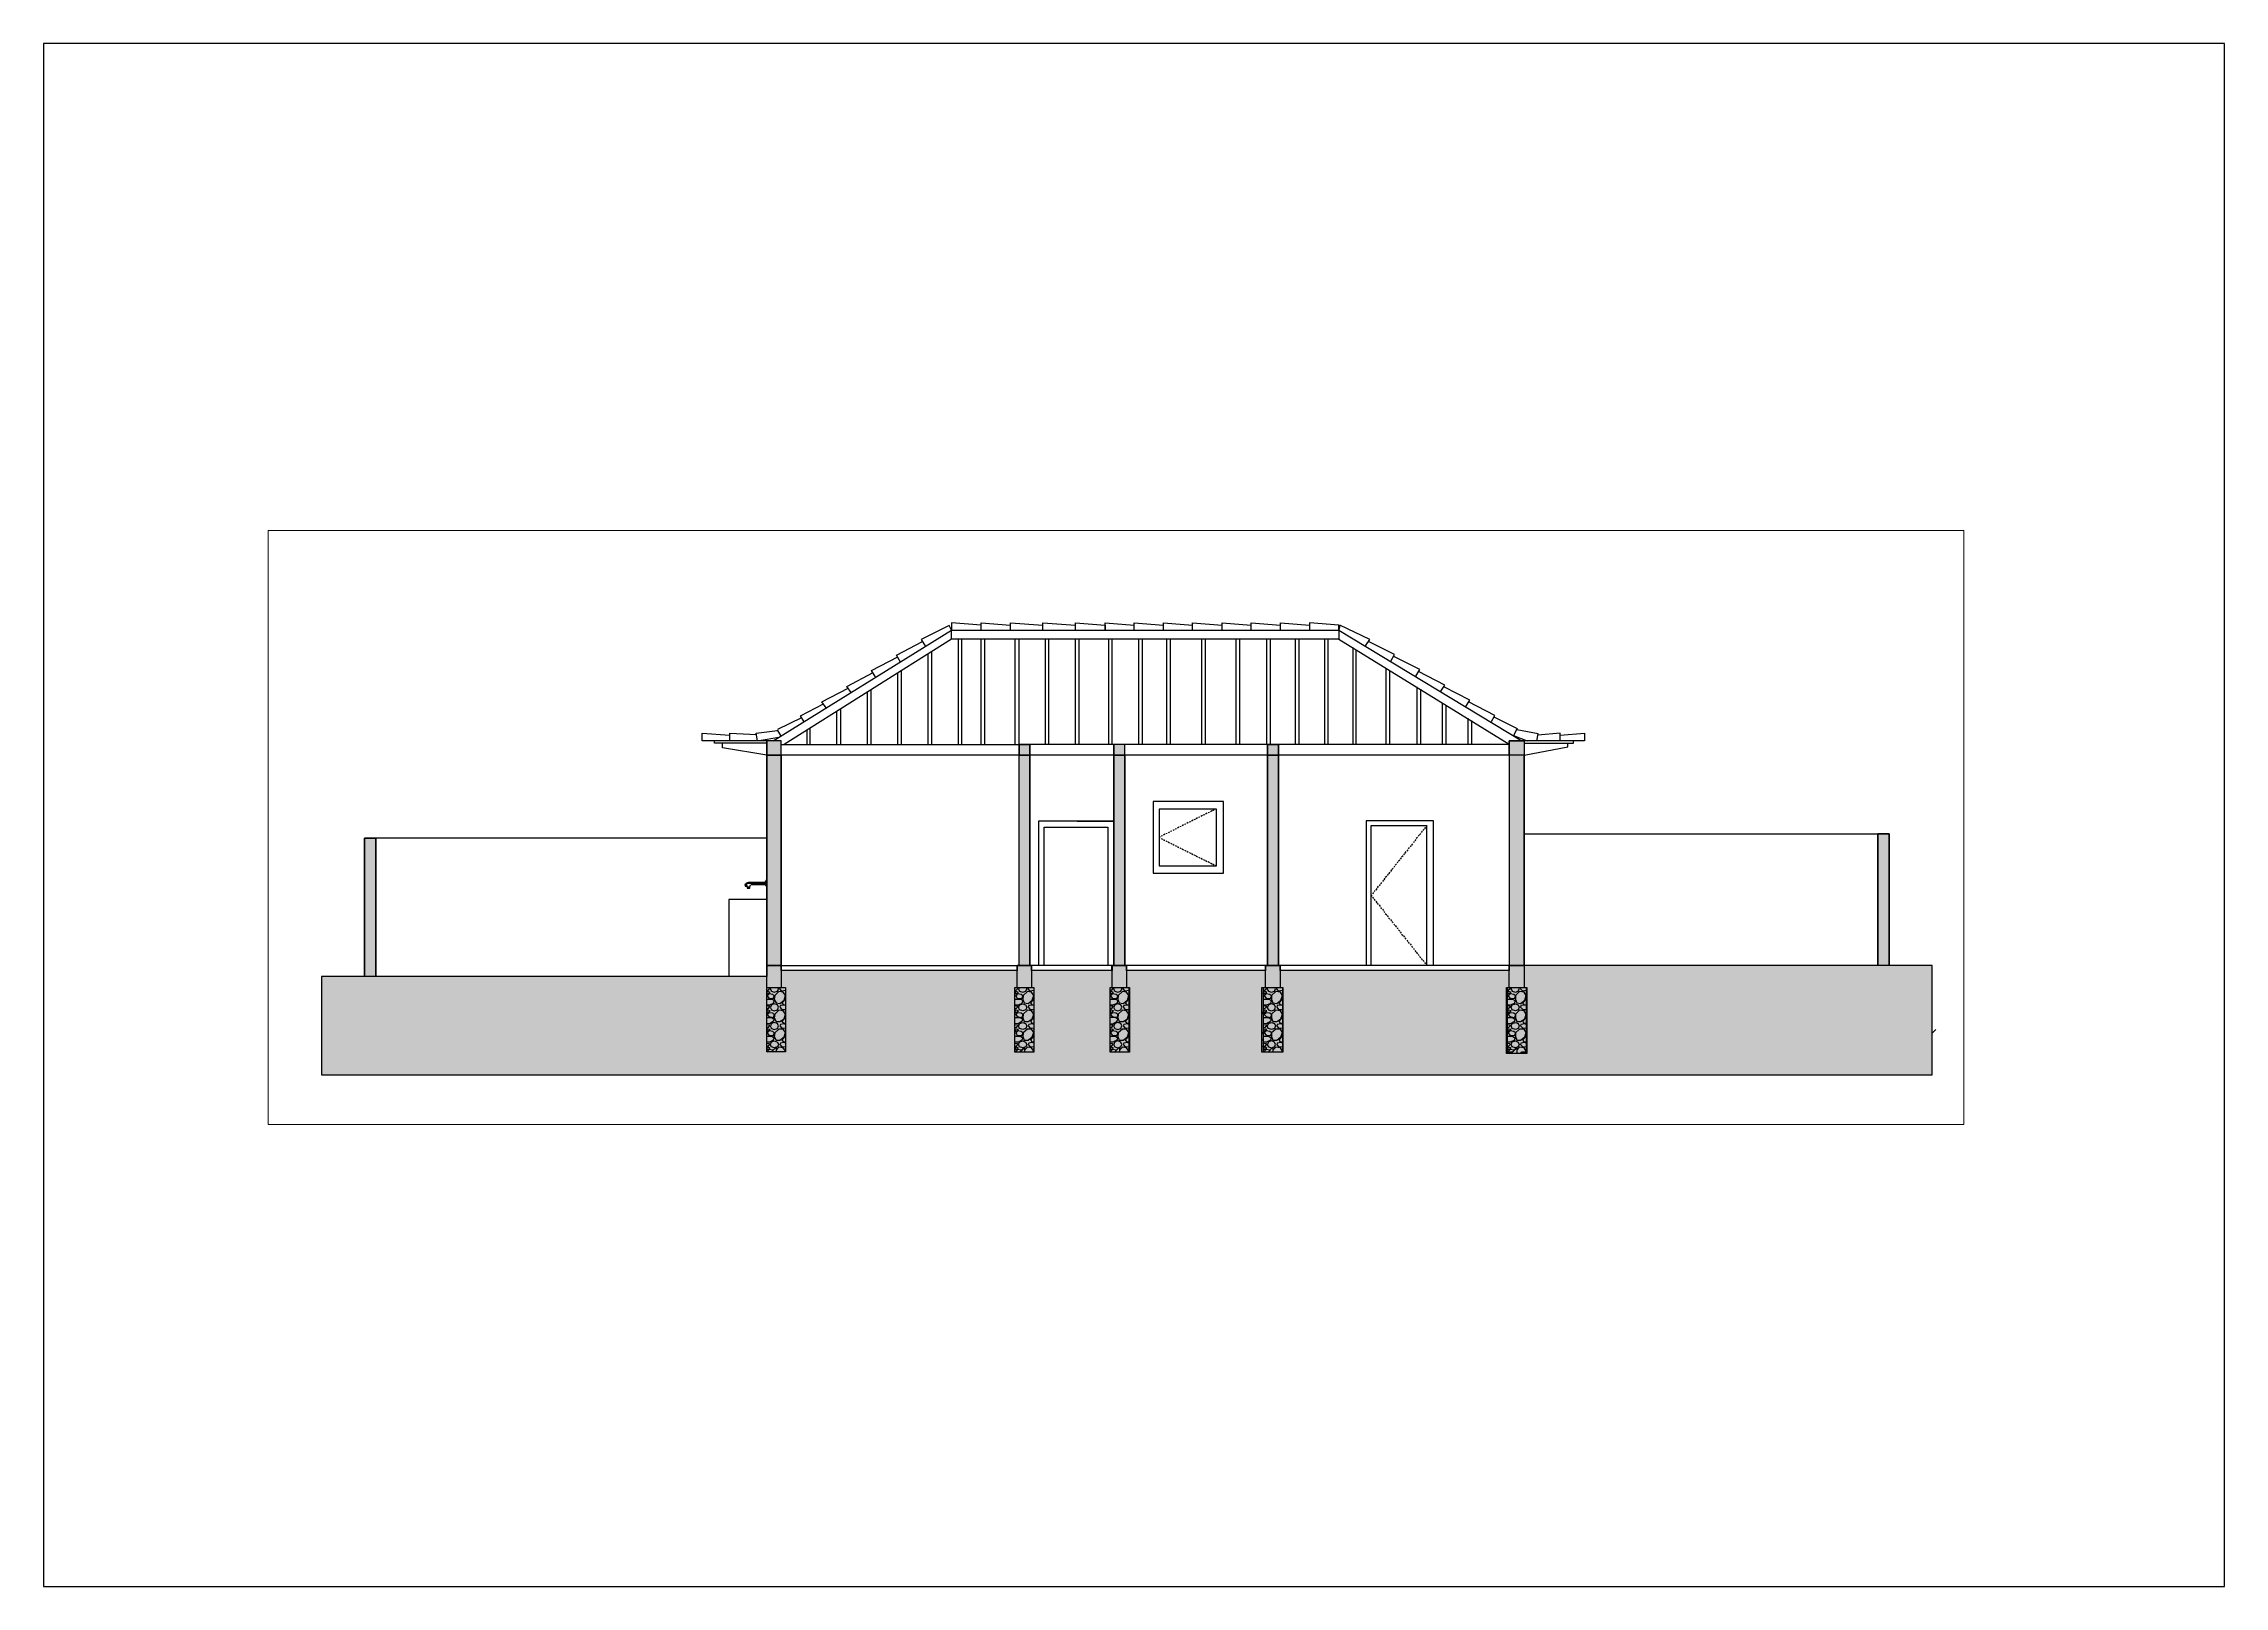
# Paper-space layout 'Layout1' of a CAD drawing. Header units: millimetres. Extents: x 21 to 318, y 103 to 313.
# The model-space entities are those that its viewports show. They can reach past a viewport. Long polylines and large blocks are cut down to what shows.
import ezdxf

# ---------------------------------------------------------------- set-up
doc = ezdxf.new("R2010")
doc.units = ezdxf.units.MM
doc.layers.get('0').update_dxf_attribs({"color": 250, "lineweight": 25})
for name, color, linetype, lineweight in [('A-ALV-___-___-EXI', 250, 'Continuous', 35), ('A-BAS-___-___-EXI', 250, 'Continuous', 25), ('A-COB-___-___-EXI', 250, 'Continuous', 25), ('A-JAN-___-___-EXI', 250, 'Continuous', 25), ('A-MOB-___-___-EXI', 250, 'Continuous', 25), ('A-PIS-___-___-EXI', 250, 'Continuous', 25), ('A-POR-___-___-EXI', 250, 'Continuous', 25), ('E-VIG-___-___-EXI', 250, 'Continuous', 25)]:
    doc.layers.add(name, color=color, linetype=linetype, lineweight=lineweight)

# ---------------------------------------------------------------- blocks, each defined once
blk = doc.blocks.new('A4 HORIZONTAL - A4-22946612-Não nomeada')
at = {"layer": 'A-MOB-___-___-EXI'}
for p, q in [((317.79, 313), (20.79, 313)), ((20.79, 313), (20.79, 103)), ((317.79, 103), (317.79, 313)), ((20.79, 103), (317.79, 103))]:
    blk.add_line(p, q, dxfattribs=at)

msp = doc.modelspace()

# ---------------------------------------------------------------- hatches: boundary and pattern name
at = {"layer": 'A-ALV-___-___-EXI'}
h = msp.add_hatch(color=11, dxfattribs=at)
h.paths.add_polyline_path([(-83092, 1152), (-83092, 3038), (-83245, 3038), (-83245, 1152)])
h.paths.add_polyline_path([(-62480, 1305), (-62480, 3095), (-62633, 3095), (-62633, 1305)])
h.paths.add_polyline_path([(-74331, 1305), (-74185, 1305), (-74185, 4165), (-74331, 4165)])
h.paths.add_polyline_path([(-77766, 1305), (-77568, 1305), (-77568, 4165), (-77766, 4165)])
h.paths.add_polyline_path([(-73038, 1305), (-72891, 1305), (-72891, 4165), (-73038, 4165)])
h.paths.add_polyline_path([(-70948, 1305), (-70795, 1305), (-70795, 4165), (-70948, 4165), (-70948, 3182)])
h.paths.add_polyline_path([(-67654, 1305), (-67450, 1305), (-67450, 4165), (-67654, 4165), (-67654, 2996)])
at = {"layer": 'A-BAS-___-___-EXI', "true_color": 0xcb9898}
msp.add_hatch(color=253, dxfattribs=at).paths.add_polyline_path([(-61894, -184), (-61894, 1305), (-67450, 1305), (-67450, 1005), (-67414, 1005), (-67414, 105), (-67694, 105), (-67694, 1005), (-67654, 1005), (-67654, 1234), (-70776, 1234), (-70776, 1005), (-70737, 1005), (-70737, 125), (-71024, 125), (-71024, 1005), (-70974, 1005), (-70974, 1234), (-72866, 1234), (-72866, 1005), (-72825, 1005), (-72825, 125), (-73089, 125), (-73089, 1005), (-73064, 1005), (-73064, 1234), (-74159, 1234), (-74159, 1005), (-74128, 1005), (-74128, 125), (-74389, 125), (-74389, 1005), (-74357, 1005), (-74357, 1234), (-77568, 1234), (-77568, 1005), (-77511, 1005), (-77511, 126), (-77766, 126), (-77766, 1152), (-83832, 1152), (-83832, -184), (-67235, -184)])
at = {"layer": 'A-COB-___-___-EXI', "true_color": 0xc19a82}
h = msp.add_hatch(color=33, dxfattribs=at)
h.paths.add_polyline_path([(-67654, 4165), (-67450, 4165), (-67450, 4363), (-67654, 4363)])
h.paths.add_polyline_path([(-74331, 4165), (-74185, 4165), (-74185, 4312), (-74331, 4312)])
h.paths.add_polyline_path([(-72891, 4165), (-72891, 4312), (-73038, 4312), (-73038, 4165), (-73009, 4165)])
h.paths.add_polyline_path([(-70795, 4165), (-70795, 4312), (-70948, 4312), (-70948, 4165)])
h.paths.add_polyline_path([(-77766, 4165), (-77568, 4165), (-77568, 4363), (-77766, 4363)])
at = {"layer": 'E-VIG-___-___-EXI', "transparency": 33554636}
h = msp.add_hatch(color=9, dxfattribs=at)
h.paths.add_polyline_path([(-67694, 105), (-67414, 105), (-67414, 1005), (-67450, 1005), (-67450, 1305), (-67654, 1305), (-67654, 1005), (-67694, 1005), (-67694, 120)])
h.paths.add_polyline_path([(-70974, 125), (-70737, 125), (-70737, 1005), (-70776, 1005), (-70776, 1305), (-70974, 1305), (-70974, 1005), (-71024, 1005), (-71024, 125)])
h.paths.add_polyline_path([(-72825, 125), (-72825, 1005), (-72866, 1005), (-72866, 1305), (-73069, 1305), (-73069, 1234), (-73064, 1234), (-73064, 1005), (-73089, 1005), (-73089, 125), (-72866, 125)])
h.paths.add_polyline_path([(-74128, 125), (-74128, 1005), (-74159, 1005), (-74159, 1305), (-74357, 1305), (-74357, 1005), (-74389, 1005), (-74389, 125)])
h.paths.add_polyline_path([(-77766, 126), (-77511, 126), (-77511, 1005), (-77568, 1005), (-77568, 1305), (-77766, 1305), (-77766, 126)])

# ---------------------------------------------------------------- linework, layer by layer
at = {"lineweight": 25}
msp.add_line((-61894, 382), (-61843, 432), dxfattribs=at)
at = {"layer": 'A-ALV-___-___-EXI', "lineweight": 25}
for p, q in [((-77766, 4165), (-77766, 1305)), ((-77766, 1305), (-77766, 4165)), ((-77568, 1305), (-77568, 4165)), ((-77568, 4165), (-77568, 1305)), ((-74331, 1305), (-74331, 4165)), ((-74331, 1305), (-74331, 4165)), ((-74185, 4165), (-74185, 1305)), ((-74185, 1305), (-74185, 4165)), ((-73038, 1305), (-73038, 4165)), ((-73038, 4165), (-73038, 1305)), ((-72891, 4165), (-72891, 1305)), ((-72891, 1305), (-72891, 4165)), ((-70948, 1305), (-70948, 4165)), ((-70948, 4165), (-70948, 1305)), ((-70795, 4165), (-70795, 1305))]:
    msp.add_line(p, q, dxfattribs=at)
for points in [[(-67654, 4165), (-67654, 1305), (-67450, 1305), (-67450, 4165), (-67654, 4165), (-67654, 1305), (-70795, 1305), (-70795, 4165), (-70795, 4312), (-70948, 4312), (-70948, 4165), (-70948, 4312), (-70795, 4312)], [(-67450, 4165), (-67450, 1305), (-67654, 1305), (-67654, 1234), (-67654, 1305), (-67450, 1305)], [(-77766, 3038), (-83092, 3038), (-83245, 3038), (-83245, 1152), (-83245, 3038), (-83092, 3038), (-83092, 1152), (-83092, 3038)], [(-67450, 3095), (-62633, 3095), (-62480, 3095), (-62480, 1305), (-62480, 3095), (-62633, 3095)]]:
    msp.add_lwpolyline(points, dxfattribs=at)
msp.add_lwpolyline([(-62633, 1305), (-62633, 3095)], close=True, dxfattribs=at)
at = {"layer": 'A-BAS-___-___-EXI'}
msp.add_lwpolyline([(-83832, 1152), (-83832, -184), (-61894, -184), (-61894, 1305), (-67450, 1305), (-67450, 1005), (-67414, 1005), (-67414, 105), (-67694, 105), (-67694, 1005), (-67654, 1005), (-67654, 1234), (-70776, 1234), (-70776, 1005), (-70737, 1005), (-70737, 125), (-71024, 125), (-71024, 1005), (-70974, 1005), (-70974, 1234), (-72866, 1234), (-72866, 1005), (-72825, 1005), (-72825, 125), (-73089, 125), (-73089, 1005), (-73064, 1005), (-73064, 1234), (-74159, 1234), (-74159, 1005), (-74128, 1005), (-74128, 125), (-74389, 125), (-74389, 1005), (-74357, 1005), (-74357, 1234), (-77568, 1234), (-77568, 1005), (-77511, 1005), (-77511, 126), (-77766, 126), (-77766, 1152)], close=True, dxfattribs=at)
at = {"layer": 'A-COB-___-___-EXI', "lineweight": 25}
for p, q in [((-75249, 5746), (-77530, 4312)), ((-75153, 4312), (-75153, 5746)), ((-75109, 4312), (-75109, 5746)), ((-74848, 4312), (-74848, 5746)), ((-74797, 4312), (-74797, 5746)), ((-74382, 4312), (-74382, 5746)), ((-73968, 4312), (-73968, 5746)), ((-73924, 4312), (-73924, 5746)), ((-73561, 4312), (-73561, 5746)), ((-73510, 4312), (-73510, 5746)), ((-73108, 4312), (-73108, 5746)), ((-73064, 4312), (-73064, 5746)), ((-72700, 4312), (-72700, 5746)), ((-72649, 4312), (-72649, 5746)), ((-72318, 4312), (-72318, 5746)), ((-72267, 4312), (-72267, 5746)), ((-71840, 4312), (-71840, 5746)), ((-71789, 4312), (-71789, 5746)), ((-71375, 4312), (-71375, 5746)), ((-71324, 4312), (-71324, 5746)), ((-70955, 4312), (-70955, 5746)), ((-70904, 4312), (-70904, 5746)), ((-70566, 4312), (-70566, 5746)), ((-70515, 4312), (-70515, 5746)), ((-70164, 4312), (-70164, 5746)), ((-70120, 4312), (-70120, 5746)), ((-69973, 5867), (-67482, 4363)), ((-75568, 4312), (-75568, 5542)), ((-75517, 4312), (-75517, 5574)), ((-69782, 4312), (-69782, 5631)), ((-69738, 4312), (-69738, 5599)), ((-69330, 4312), (-69330, 5351)), ((-76345, 4312), (-76345, 5057)), ((-75982, 4312), (-75982, 5287)), ((-75931, 4312), (-75931, 5312)), ((-69279, 4312), (-69279, 5319)), ((-68909, 4312), (-68909, 5096)), ((-68858, 4312), (-68858, 5064)), ((-76810, 4312), (-76810, 4764)), ((-76759, 4312), (-76759, 4796)), ((-76396, 4312), (-76396, 5026)), ((-68565, 4312), (-68565, 4879)), ((-68514, 4312), (-68514, 4847)), ((-78645, 4363), (-78645, 4465)), ((-78645, 4465), (-78269, 4439)), ((-77294, 4675), (-77619, 4516)), ((-77568, 4427), (-77619, 4509)), ((-77218, 4312), (-77218, 4503)), ((-77173, 4312), (-77173, 4535)), ((-68215, 4312), (-68215, 4669)), ((-68164, 4312), (-68164, 4637)), ((-78479, 4363), (-78645, 4363)), ((-77766, 4363), (-78479, 4363)), ((-78371, 4267), (-78371, 4331)), ((-77766, 4165), (-78371, 4267)), ((-77600, 4408), (-77868, 4363)), ((-77766, 4165), (-77766, 4363)), ((-77568, 4363), (-77766, 4363)), ((-77766, 4363), (-77766, 4165)), ((-77568, 4165), (-77766, 4165)), ((-77766, 4165), (-77568, 4165)), ((-77568, 4165), (-77568, 4363)), ((-74331, 4165), (-77568, 4165)), ((-74185, 4312), (-74331, 4312)), ((-74331, 4312), (-74331, 4165)), ((-74331, 4165), (-74331, 4312)), ((-74331, 4312), (-74185, 4312)), ((-74185, 4165), (-74331, 4165)), ((-74331, 4165), (-74185, 4165)), ((-73038, 4312), (-74185, 4312)), ((-74185, 4312), (-74185, 4165)), ((-74185, 4165), (-74185, 4312)), ((-73038, 4165), (-74185, 4165)), ((-72891, 4312), (-73038, 4312)), ((-73038, 4312), (-73038, 4165)), ((-73038, 4165), (-73038, 4312)), ((-72891, 4165), (-73038, 4165)), ((-72891, 4165), (-72891, 4312)), ((-70948, 4165), (-72891, 4165)), ((-70795, 4165), (-70948, 4165)), ((-67654, 4312), (-70795, 4312)), ((-70795, 4312), (-70795, 4165)), ((-67654, 4165), (-70795, 4165)), ((-67450, 4363), (-67654, 4363)), ((-67654, 4363), (-67654, 4165)), ((-67654, 4165), (-67654, 4363)), ((-67654, 4363), (-67450, 4363)), ((-67450, 4165), (-67654, 4165)), ((-67450, 4363), (-67450, 4165))]:
    msp.add_line(p, q, dxfattribs=at)
at = {"layer": 'A-COB-___-___-EXI'}
msp.add_line((-70948, 4165), (-70795, 4165), dxfattribs=at)
at = {"layer": 'A-COB-___-___-EXI', "lineweight": 25}
for points in [[(-74848, 5937), (-75249, 5969), (-75249, 5867), (-75281, 5930), (-75663, 5739), (-75606, 5644)], [(-74848, 5867), (-74848, 5969), (-74446, 5937)], [(-74446, 5867), (-74446, 5969), (-74007, 5937)], [(-74007, 5867), (-74007, 5969), (-73561, 5937)], [(-73561, 5867), (-73561, 5969), (-73159, 5937), (-73159, 5867), (-73159, 5969), (-72764, 5937)], [(-72764, 5867), (-72764, 5969), (-72363, 5937)], [(-72363, 5867), (-72363, 5969), (-71968, 5937)], [(-71968, 5867), (-71968, 5969), (-71566, 5937)], [(-71566, 5867), (-71566, 5969), (-71171, 5937)], [(-71171, 5867), (-71171, 5969), (-70770, 5937)], [(-70770, 5867), (-70770, 5969), (-70375, 5937)], [(-69610, 5656), (-69553, 5739), (-69961, 5937), (-69973, 5867), (-69973, 5937), (-70375, 5969), (-70375, 5867)], [(-77677, 4363), (-75249, 5867), (-69973, 5867), (-69973, 5746), (-67654, 4318)], [(-77568, 4312), (-74331, 4312), (-74331, 5746)], [(-75943, 5433), (-76001, 5529), (-75644, 5714)], [(-69973, 5746), (-75249, 5746), (-75249, 5867)], [(-69266, 5446), (-69215, 5535), (-69572, 5714)], [(-76281, 5223), (-76339, 5319), (-75982, 5503)], [(-68928, 5242), (-68871, 5331), (-69228, 5510)], [(-76957, 4809), (-77014, 4892), (-76657, 5077)], [(-76619, 5019), (-76676, 5102), (-76319, 5293)], [(-68584, 5038), (-68533, 5121), (-68890, 5306)], [(-68247, 4828), (-68189, 4917), (-68546, 5096)], [(-77256, 4618), (-77307, 4701), (-76995, 4866)], [(-67896, 4624), (-67852, 4707), (-68208, 4892)], [(-78269, 4363), (-78269, 4465), (-77906, 4446)], [(-77893, 4363), (-77912, 4465), (-77619, 4503)], [(-67864, 4688), (-67546, 4529), (-67597, 4433), (-67412, 4363)], [(-67278, 4363), (-67259, 4459), (-67552, 4509)], [(-66960, 4439), (-66628, 4465), (-66628, 4363), (-67450, 4363), (-67450, 4165), (-66858, 4280), (-66858, 4331)], [(-66960, 4363), (-66960, 4465), (-67265, 4439)], [(-77766, 4331), (-78479, 4331), (-78479, 4363)], [(-70948, 4312), (-72891, 4312), (-73038, 4312)], [(-67450, 4331), (-66781, 4331), (-66781, 4363)]]:
    msp.add_lwpolyline(points, dxfattribs=at)
at = {"layer": 'A-COB-___-___-EXI'}
for points in [[(-77568, 4165), (-77568, 4363), (-77766, 4363)], [(-73038, 4165), (-72891, 4165), (-72891, 4312)]]:
    msp.add_lwpolyline(points, dxfattribs=at)
at = {"layer": 'A-JAN-___-___-EXI', "lineweight": 25}
for p, q in [((-71961, 3280), (-71980, 3267)), ((-71929, 3293), (-71948, 3286)), ((-71898, 3312), (-71917, 3299)), ((-71866, 3324), (-71885, 3318)), ((-71834, 3343), (-71853, 3331)), ((-71802, 3356), (-71821, 3350)), ((-71770, 3375), (-71789, 3363)), ((-71738, 3388), (-71757, 3382)), ((-71706, 3407), (-71725, 3394)), ((-71675, 3420), (-71694, 3407)), ((-72375, 3070), (-72395, 3063)), ((-72395, 3031), (-72375, 3025)), ((-72344, 3089), (-72363, 3076)), ((-72363, 3019), (-72344, 3006)), ((-72312, 3101), (-72331, 3095)), ((-72331, 2999), (-72312, 2993)), ((-72280, 3120), (-72299, 3108)), ((-72299, 2987), (-72280, 2974)), ((-72248, 3133), (-72267, 3127)), ((-72216, 3152), (-72235, 3140)), ((-72184, 3165), (-72203, 3159)), ((-72152, 3184), (-72172, 3171)), ((-72121, 3197), (-72140, 3191)), ((-72089, 3216), (-72108, 3203)), ((-72057, 3229), (-72076, 3222)), ((-72025, 3248), (-72044, 3235)), ((-71993, 3261), (-72012, 3254)), ((-72267, 2968), (-72248, 2961)), ((-72235, 2955), (-72216, 2942)), ((-72203, 2936), (-72184, 2929)), ((-72172, 2923), (-72152, 2910)), ((-72140, 2904), (-72121, 2897)), ((-72108, 2891), (-72089, 2878)), ((-72076, 2872), (-72057, 2866)), ((-72044, 2859), (-72025, 2847)), ((-72012, 2840), (-71993, 2834)), ((-71980, 2827), (-71961, 2815)), ((-71948, 2808), (-71929, 2802)), ((-71917, 2796), (-71898, 2783)), ((-71885, 2776), (-71866, 2770)), ((-71853, 2764), (-71834, 2751)), ((-71821, 2745), (-71802, 2738)), ((-71789, 2732), (-71770, 2719)), ((-71757, 2719), (-71738, 2706)), ((-71725, 2700), (-71706, 2687)), ((-71694, 2687), (-71675, 2674))]:
    msp.add_line(p, q, dxfattribs=at)
msp.add_lwpolyline([(-72503, 2560), (-71547, 2560), (-71547, 3535), (-72503, 3535)], close=True, dxfattribs=at)
for points in [[(-71643, 3433), (-72420, 3433), (-72420, 2662), (-71643, 2662)], [(-71662, 2668), (-71643, 2662), (-71643, 3433), (-71662, 3426)], [(-72407, 3057), (-72420, 3050), (-72407, 3038)]]:
    msp.add_lwpolyline(points, dxfattribs=at)
at = {"layer": 'A-MOB-___-___-EXI', "lineweight": 25}
for p, q in [((-78040, 2400), (-78065, 2394)), ((-78040, 2394), (-78065, 2388)), ((-78027, 2375), (-78027, 2369)), ((-78002, 2375), (-78002, 2369))]:
    msp.add_line(p, q, dxfattribs=at)
for points in [[(-78046, 2413), (-78065, 2400), (-78059, 2381), (-78033, 2381)], [(-78046, 2426), (-78014, 2439), (-77785, 2439), (-77785, 2400), (-77982, 2400)], [(-77785, 2420), (-78046, 2420), (-78033, 2375), (-77995, 2375), (-77989, 2400)], [(-77766, 2203), (-78282, 2203), (-78282, 1152)]]:
    msp.add_lwpolyline(points, dxfattribs=at)
for points in [[(-77766, 2375), (-77766, 2464), (-77772, 2464), (-77772, 2375)], [(-77995, 2356), (-77995, 2369), (-78033, 2369), (-78033, 2356)]]:
    msp.add_lwpolyline(points, close=True, dxfattribs=at)
for points in [[(-77784, 2442), (-77778, 2449), (-77773, 2459), (-77772, 2469)], [(-77772, 2377), (-77773, 2387), (-77778, 2396), (-77784, 2404)]]:
    msp.add_open_spline(points, degree=3, dxfattribs=at)
at = {"layer": 'A-PIS-___-___-EXI', "lineweight": 25}
for p, q in [((-77568, 1305), (-74331, 1305)), ((-73038, 1305), (-74185, 1305)), ((-70948, 1305), (-72891, 1305))]:
    msp.add_line(p, q, dxfattribs=at)
at = {"layer": 'A-POR-___-___-EXI', "lineweight": 25}
for p, q in [((-68947, 2993), (-68960, 2974)), ((-68928, 3019), (-68941, 2999)), ((-68903, 3044), (-68922, 3031)), ((-68884, 3076), (-68896, 3057)), ((-68858, 3101), (-68877, 3082)), ((-68839, 3133), (-68852, 3114)), ((-68814, 3159), (-68833, 3140)), ((-68795, 3184), (-68807, 3165)), ((-69190, 2687), (-69209, 2668)), ((-69170, 2713), (-69183, 2694)), ((-69145, 2738), (-69164, 2725)), ((-69126, 2770), (-69139, 2751)), ((-69100, 2796), (-69120, 2776)), ((-69081, 2827), (-69094, 2808)), ((-69062, 2853), (-69075, 2834)), ((-69037, 2878), (-69049, 2859)), ((-69018, 2910), (-69030, 2891)), ((-68992, 2936), (-69005, 2917)), ((-68973, 2961), (-68986, 2942)), ((-69438, 2381), (-69451, 2362)), ((-69413, 2407), (-69425, 2388)), ((-69393, 2432), (-69406, 2413)), ((-69368, 2464), (-69381, 2445)), ((-69349, 2490), (-69362, 2471)), ((-69323, 2515), (-69343, 2502)), ((-69304, 2547), (-69317, 2528)), ((-69279, 2573), (-69298, 2553)), ((-69260, 2604), (-69272, 2585)), ((-69234, 2630), (-69253, 2611)), ((-69215, 2655), (-69228, 2636)), ((-69502, 2299), (-69515, 2279)), ((-69515, 2235), (-69502, 2216)), ((-69483, 2324), (-69495, 2305)), ((-69495, 2209), (-69483, 2190)), ((-69457, 2350), (-69470, 2330)), ((-69470, 2177), (-69457, 2158)), ((-69451, 2152), (-69438, 2133)), ((-69425, 2127), (-69413, 2107)), ((-69406, 2095), (-69393, 2076)), ((-69381, 2069), (-69368, 2050)), ((-69362, 2037), (-69349, 2025)), ((-69343, 2012), (-69323, 1993)), ((-69317, 1986), (-69304, 1967)), ((-69298, 1954), (-69279, 1935)), ((-69272, 1929), (-69260, 1910)), ((-69253, 1904), (-69234, 1884)), ((-69228, 1872), (-69215, 1853)), ((-69209, 1846), (-69190, 1827)), ((-69183, 1814), (-69170, 1802)), ((-69164, 1789), (-69145, 1770)), ((-69139, 1763), (-69126, 1744)), ((-69120, 1731), (-69100, 1712)), ((-69094, 1706), (-69081, 1687)), ((-69075, 1681), (-69062, 1661)), ((-69049, 1649), (-69037, 1630)), ((-69030, 1623), (-69018, 1604)), ((-69005, 1598), (-68992, 1579)), ((-68986, 1566), (-68973, 1547)), ((-68960, 1540), (-68947, 1521)), ((-68941, 1508), (-68928, 1489)), ((-68922, 1483), (-68903, 1464)), ((-68896, 1457), (-68884, 1438)), ((-68877, 1426), (-68858, 1407)), ((-68852, 1400), (-68839, 1381)), ((-68833, 1375), (-68814, 1356)), ((-68807, 1343), (-68795, 1324))]:
    msp.add_line(p, q, dxfattribs=at)
for points in [[(-73541, 3267), (-73038, 3267), (-74064, 3267), (-74064, 1305)], [(-68686, 1305), (-68686, 3273), (-69604, 3273), (-69604, 1305)], [(-73987, 1305), (-73987, 3184), (-73121, 3184), (-73121, 1305)], [(-69534, 1305), (-69534, 3210), (-68775, 3210), (-68788, 3197)], [(-68788, 1317), (-68775, 1305), (-68775, 3210)], [(-69527, 2267), (-69534, 2254), (-69527, 2241)]]:
    msp.add_lwpolyline(points, dxfattribs=at)
at = {"layer": 'E-VIG-___-___-EXI', "lineweight": 25}
for p, q in [((-77766, 1305), (-77568, 1305)), ((-77568, 1305), (-77766, 1305)), ((-77766, 1305), (-77766, 1152)), ((-77766, 1152), (-77766, 1305)), ((-77766, 1305), (-77568, 1305)), ((-77568, 1305), (-77568, 1234)), ((-77568, 1234), (-77568, 1305)), ((-74185, 1305), (-74331, 1305)), ((-72891, 1305), (-73038, 1305)), ((-70795, 1305), (-70948, 1305)), ((-77766, 1005), (-77568, 1005)), ((-77715, 986), (-77708, 1005)), ((-74357, 1005), (-74159, 1005)), ((-73064, 1005), (-72866, 1005)), ((-73038, 986), (-73032, 1005)), ((-72834, 1005), (-72834, 126)), ((-72834, 890), (-72825, 900)), ((-70999, 916), (-71012, 929)), ((-70999, 126), (-70999, 1005)), ((-70974, 1005), (-70776, 1005)), ((-70948, 986), (-70942, 1005)), ((-70744, 1005), (-70744, 126)), ((-70744, 941), (-70744, 929)), ((-67680, 126), (-67680, 1005)), ((-67654, 1005), (-67450, 1005)), ((-67425, 1005), (-67425, 126)), ((-67425, 941), (-67425, 929)), ((-67414, 899), (-67425, 910)), ((-70999, 636), (-70999, 642)), ((-70744, 839), (-70737, 847)), ((-70744, 687), (-70744, 674)), ((-70737, 647), (-70744, 655)), ((-67694, 755), (-67680, 769)), ((-67425, 687), (-67425, 674)), ((-67414, 631), (-67425, 642)), ((-72834, 444), (-72825, 454)), ((-70999, 374), (-71024, 400)), ((-71024, 285), (-71012, 298)), ((-70999, 381), (-70999, 393)), ((-70744, 393), (-70737, 401)), ((-67694, 309), (-67680, 323)), ((-67680, 381), (-67680, 393)), ((-67414, 364), (-67425, 374)), ((-74316, 125), (-74255, 183)), ((-74191, 126), (-74128, 126)), ((-72898, 126), (-72825, 126)), ((-72834, 177), (-72825, 186)), ((-70999, 196), (-71012, 209)), ((-70872, 190), (-70872, 125)), ((-70808, 126), (-70737, 126)), ((-70744, 183), (-70744, 170)), ((-70739, 125), (-70737, 127)), ((-67630, 105), (-67552, 183)), ((-67552, 190), (-67552, 105)), ((-67414, 185), (-67425, 196)), ((-67425, 183), (-67425, 170))]:
    msp.add_line(p, q, dxfattribs=at)
for points in [[(-74159, 1305), (-74159, 1234), (-74159, 1305), (-74357, 1305), (-74357, 1234), (-74357, 1305)], [(-70776, 1305), (-70776, 1234), (-70776, 1305), (-70974, 1305), (-70974, 1234), (-70974, 1305)], [(-77766, 941), (-77759, 916), (-77721, 935), (-77753, 948)], [(-77683, 910), (-77734, 916), (-77759, 890), (-77740, 859), (-77677, 852), (-77664, 878), (-77664, 890)], [(-77664, 839), (-77638, 795), (-77587, 788), (-77530, 833), (-77511, 897), (-77543, 941), (-77600, 948), (-77657, 897)], [(-74389, 941), (-74376, 916), (-74338, 935), (-74370, 948)], [(-74300, 910), (-74351, 916), (-74376, 890), (-74357, 859), (-74293, 852), (-74280, 878), (-74280, 890)], [(-74280, 839), (-74261, 795), (-74204, 788), (-74153, 833), (-74128, 897), (-74159, 941), (-74217, 948), (-74274, 897)], [(-73089, 941), (-73083, 916), (-73044, 935), (-73076, 948)], [(-73006, 910), (-73057, 916), (-73083, 890), (-73064, 859), (-73000, 852), (-72987, 878), (-72987, 890)], [(-72987, 839), (-72968, 795), (-72911, 788), (-72853, 833), (-72834, 897), (-72866, 941), (-72923, 948), (-72981, 897)], [(-70999, 941), (-70993, 916), (-70955, 935), (-70980, 948)], [(-70916, 910), (-70967, 916), (-70993, 890), (-70967, 859), (-70904, 852), (-70891, 878), (-70891, 890)], [(-70891, 839), (-70872, 795), (-70821, 788), (-70763, 833), (-70744, 897), (-70770, 941), (-70833, 948), (-70891, 897)], [(-67680, 941), (-67667, 916), (-67629, 935), (-67660, 948)], [(-67590, 910), (-67641, 916), (-67667, 890), (-67648, 859), (-67584, 852), (-67571, 878), (-67571, 890)], [(-67571, 839), (-67552, 795), (-67501, 788), (-67444, 833), (-67425, 897), (-67450, 941), (-67514, 948), (-67571, 897)], [(-77766, 687), (-77759, 661), (-77721, 687), (-77753, 693)], [(-77683, 655), (-77734, 661), (-77759, 636), (-77740, 610), (-77677, 597), (-77664, 623), (-77664, 636)], [(-77664, 591), (-77638, 540), (-77587, 540), (-77530, 578), (-77511, 642), (-77543, 687), (-77600, 693), (-77657, 642)], [(-74389, 687), (-74376, 661), (-74338, 687), (-74370, 693)], [(-74300, 655), (-74351, 661), (-74376, 636), (-74357, 610), (-74293, 597), (-74280, 623), (-74280, 636)], [(-74236, 699), (-74280, 687), (-74325, 699), (-74338, 738), (-74319, 769), (-74280, 782), (-74242, 769), (-74223, 738)], [(-74280, 591), (-74261, 540), (-74204, 540), (-74153, 578), (-74128, 642), (-74159, 687), (-74217, 693), (-74274, 642)], [(-73089, 687), (-73083, 661), (-73044, 687), (-73076, 693)], [(-73006, 655), (-73057, 661), (-73083, 636), (-73064, 610), (-73000, 597), (-72987, 623), (-72987, 636)], [(-72987, 591), (-72968, 540), (-72911, 540), (-72853, 578), (-72834, 642), (-72866, 687), (-72923, 693), (-72981, 642)], [(-70999, 687), (-70993, 661), (-70955, 687), (-70980, 693)], [(-70916, 655), (-70967, 661), (-70993, 636), (-70967, 610), (-70904, 597), (-70891, 623), (-70891, 636)], [(-70891, 591), (-70872, 540), (-70821, 540), (-70763, 578), (-70744, 642), (-70770, 687), (-70833, 693), (-70891, 642)], [(-67680, 687), (-67667, 661), (-67629, 687), (-67660, 693)], [(-67590, 655), (-67641, 661), (-67667, 636), (-67648, 610), (-67584, 597), (-67571, 623), (-67571, 636)], [(-67533, 699), (-67571, 687), (-67616, 699), (-67629, 738), (-67616, 769), (-67571, 782), (-67533, 769), (-67520, 738)], [(-67450, 687), (-67514, 693), (-67571, 642), (-67571, 591), (-67552, 540), (-67501, 540), (-67444, 578), (-67425, 642)], [(-77766, 432), (-77759, 406), (-77721, 432), (-77753, 438)], [(-77683, 406), (-77734, 413), (-77759, 387), (-77740, 355), (-77677, 349), (-77664, 368), (-77664, 387)], [(-77664, 336), (-77638, 285), (-77587, 285), (-77530, 330), (-77511, 393), (-77543, 438), (-77600, 438), (-77657, 387)], [(-74389, 432), (-74376, 406), (-74338, 432), (-74370, 438)], [(-74300, 406), (-74351, 413), (-74376, 387), (-74357, 355), (-74293, 349), (-74280, 368), (-74280, 387)], [(-74236, 444), (-74280, 432), (-74325, 444), (-74338, 483), (-74319, 515), (-74280, 527), (-74242, 515), (-74223, 483)], [(-74280, 336), (-74261, 285), (-74204, 285), (-74153, 330), (-74128, 393), (-74159, 438), (-74217, 438), (-74274, 387)], [(-73089, 432), (-73083, 406), (-73044, 432), (-73076, 438)], [(-73006, 406), (-73057, 413), (-73083, 387), (-73064, 355), (-73000, 349), (-72987, 368), (-72987, 387)], [(-72987, 336), (-72968, 285), (-72911, 285), (-72853, 330), (-72834, 393), (-72866, 438), (-72923, 438), (-72981, 387)], [(-70999, 432), (-70993, 406), (-70955, 432), (-70980, 438)], [(-70916, 406), (-70967, 413), (-70993, 387), (-70967, 355), (-70904, 349), (-70891, 368), (-70891, 387)], [(-70891, 336), (-70872, 285), (-70821, 285), (-70763, 330), (-70744, 393), (-70770, 438), (-70833, 438), (-70891, 387)], [(-67680, 432), (-67667, 406), (-67629, 432), (-67660, 438)], [(-67590, 406), (-67641, 413), (-67667, 387), (-67648, 355), (-67584, 349), (-67571, 368), (-67571, 387)], [(-67533, 444), (-67571, 432), (-67616, 444), (-67629, 483), (-67616, 515), (-67571, 527), (-67533, 515), (-67520, 483)], [(-67571, 336), (-67552, 285), (-67501, 285), (-67444, 330), (-67425, 393), (-67450, 438), (-67514, 438), (-67571, 387)], [(-77766, 183), (-77759, 158), (-77721, 177), (-77753, 190)], [(-74389, 183), (-74376, 158), (-74338, 177), (-74370, 190)], [(-74236, 196), (-74280, 183), (-74325, 196), (-74338, 228), (-74319, 266), (-74280, 279), (-74242, 260), (-74223, 228)], [(-73089, 183), (-73083, 158), (-73044, 177), (-73076, 190)], [(-70999, 183), (-70993, 158), (-70955, 177), (-70980, 190)], [(-67680, 183), (-67667, 158), (-67629, 177), (-67660, 190)], [(-67533, 196), (-67571, 183), (-67616, 196), (-67629, 228), (-67616, 266), (-67571, 279), (-67533, 260), (-67520, 228)]]:
    msp.add_lwpolyline(points, close=True, dxfattribs=at)
for points in [[(-73069, 1234), (-73069, 1305), (-72866, 1305), (-72866, 1234), (-72866, 1305), (-73064, 1305), (-73064, 1234)], [(-77759, 1005), (-77734, 999), (-77734, 986), (-77753, 961), (-77766, 961)], [(-77721, 986), (-77702, 954), (-77664, 941), (-77619, 954), (-77606, 986), (-77613, 1005)], [(-77511, 961), (-77562, 954), (-77587, 986), (-77581, 1005)], [(-77511, 941), (-77517, 941), (-77511, 929)], [(-74376, 1005), (-74351, 999), (-74351, 986), (-74376, 961), (-74389, 961)], [(-74389, 890), (-74382, 897), (-74389, 903)], [(-74325, 1005), (-74338, 986), (-74325, 954), (-74280, 941), (-74236, 954), (-74223, 986), (-74230, 1005)], [(-74128, 961), (-74179, 954), (-74204, 986), (-74198, 1005)], [(-74128, 941), (-74134, 941), (-74128, 929)], [(-73083, 1005), (-73057, 999), (-73057, 986), (-73076, 961), (-73089, 961)], [(-73044, 986), (-73025, 954), (-72987, 941), (-72942, 954), (-72930, 986), (-72936, 1005)], [(-72834, 961), (-72885, 954), (-72911, 986), (-72904, 1005)], [(-72834, 941), (-72841, 941), (-72834, 929)], [(-70986, 1005), (-70967, 999), (-70967, 986), (-70986, 961), (-70999, 961)], [(-70999, 890), (-70999, 897), (-70999, 903)], [(-70955, 986), (-70935, 954), (-70891, 941), (-70853, 954), (-70840, 986), (-70846, 1005)], [(-70744, 961), (-70795, 954), (-70821, 986), (-70814, 1005)], [(-67667, 1005), (-67648, 999), (-67641, 986), (-67667, 961), (-67680, 961)], [(-67680, 890), (-67680, 897), (-67680, 903)], [(-67622, 1005), (-67629, 986), (-67616, 954), (-67571, 941), (-67533, 954), (-67520, 986), (-67527, 1005)], [(-67425, 961), (-67469, 954), (-67501, 986), (-67495, 1005)], [(-77766, 846), (-77696, 846), (-77664, 827), (-77677, 788), (-77728, 763), (-77766, 763)], [(-77766, 757), (-77734, 750), (-77734, 738), (-77753, 712), (-77766, 706)], [(-77766, 597), (-77696, 597), (-77664, 572), (-77677, 540), (-77728, 508), (-77766, 515)], [(-77721, 738), (-77702, 699), (-77664, 687), (-77619, 699), (-77606, 738), (-77619, 769), (-77664, 782), (-77702, 769), (-77715, 738)], [(-77511, 757), (-77530, 763), (-77581, 757), (-77587, 738), (-77562, 706), (-77511, 706)], [(-77511, 763), (-77536, 769), (-77556, 795), (-77511, 846)], [(-77511, 515), (-77536, 515), (-77556, 546), (-77511, 597)], [(-77511, 687), (-77517, 687), (-77511, 674)], [(-74389, 839), (-74382, 846), (-74312, 846), (-74280, 827), (-74293, 788), (-74344, 763), (-74389, 763)], [(-74389, 757), (-74351, 750), (-74351, 738), (-74376, 712), (-74389, 706)], [(-74389, 636), (-74382, 642), (-74389, 648)], [(-74389, 591), (-74382, 597), (-74312, 597), (-74280, 572), (-74293, 540), (-74344, 508), (-74389, 515)], [(-74128, 757), (-74153, 763), (-74198, 757), (-74204, 738), (-74179, 706), (-74128, 706)], [(-74128, 763), (-74153, 769), (-74172, 795), (-74128, 846)], [(-74128, 515), (-74153, 515), (-74172, 546), (-74128, 597)], [(-74128, 687), (-74134, 687), (-74128, 674)], [(-73089, 846), (-73019, 846), (-72987, 827), (-73000, 788), (-73051, 763), (-73089, 763)], [(-73089, 757), (-73057, 750), (-73057, 738), (-73076, 712), (-73089, 706)], [(-73089, 515), (-73051, 508), (-73000, 540), (-72987, 572), (-73019, 597), (-73089, 597)], [(-73044, 738), (-73025, 699), (-72987, 687), (-72942, 699), (-72930, 738), (-72942, 769), (-72987, 782), (-73025, 769), (-73038, 738)], [(-72834, 757), (-72853, 763), (-72904, 757), (-72911, 738), (-72885, 706), (-72834, 706)], [(-72834, 763), (-72860, 769), (-72879, 795), (-72834, 846)], [(-72834, 515), (-72860, 515), (-72879, 546), (-72834, 597), (-72825, 588)], [(-72834, 687), (-72841, 687), (-72834, 674)], [(-71024, 667), (-70999, 642), (-70999, 648)], [(-70999, 839), (-70993, 846), (-70929, 846), (-70897, 827), (-70904, 788), (-70961, 763), (-70999, 763)], [(-70999, 757), (-70967, 750), (-70967, 738), (-70986, 712), (-70999, 706)], [(-70999, 591), (-70993, 597), (-70929, 597), (-70897, 572), (-70904, 540), (-70961, 508), (-70999, 515)], [(-70955, 738), (-70935, 699), (-70891, 687), (-70853, 699), (-70840, 738), (-70853, 769), (-70891, 782), (-70935, 769), (-70948, 738)], [(-70744, 757), (-70763, 763), (-70814, 757), (-70821, 738), (-70795, 706), (-70744, 706)], [(-70744, 763), (-70770, 769), (-70789, 795), (-70744, 846)], [(-70744, 515), (-70770, 515), (-70789, 546), (-70744, 597)], [(-67680, 648), (-67680, 642), (-67680, 636), (-67694, 646)], [(-67680, 839), (-67673, 846), (-67609, 846), (-67578, 827), (-67584, 788), (-67641, 763), (-67680, 763)], [(-67680, 757), (-67648, 750), (-67641, 738), (-67667, 712), (-67680, 706)], [(-67680, 591), (-67673, 597), (-67609, 597), (-67578, 572), (-67584, 540), (-67641, 508), (-67680, 515)], [(-67425, 757), (-67444, 763), (-67495, 757), (-67501, 738), (-67469, 706), (-67425, 706)], [(-67425, 763), (-67450, 769), (-67469, 795), (-67425, 846)], [(-67425, 515), (-67450, 515), (-67469, 546), (-67425, 597)], [(-77766, 502), (-77734, 495), (-77734, 483), (-77753, 457), (-77766, 457)], [(-77766, 342), (-77696, 342), (-77664, 317), (-77677, 285), (-77728, 260), (-77766, 260)], [(-77721, 483), (-77702, 444), (-77664, 432), (-77619, 444), (-77606, 483), (-77619, 515), (-77664, 527), (-77702, 515), (-77715, 483)], [(-77511, 502), (-77530, 508), (-77581, 502), (-77587, 483), (-77562, 451), (-77511, 457)], [(-77511, 260), (-77536, 260), (-77556, 291), (-77511, 342)], [(-77511, 438), (-77517, 432), (-77511, 425)], [(-74389, 502), (-74351, 495), (-74351, 483), (-74376, 457), (-74389, 457)], [(-74389, 381), (-74382, 393), (-74389, 393)], [(-74389, 336), (-74382, 342), (-74312, 342), (-74280, 317), (-74293, 285), (-74344, 260), (-74389, 260)], [(-74128, 502), (-74153, 508), (-74198, 502), (-74204, 483), (-74179, 451), (-74128, 457)], [(-74128, 260), (-74153, 260), (-74172, 291), (-74128, 342)], [(-74128, 438), (-74134, 432), (-74128, 425)], [(-73089, 502), (-73057, 495), (-73057, 483), (-73076, 457), (-73089, 457)], [(-73089, 342), (-73019, 342), (-72987, 317), (-73000, 285), (-73051, 260), (-73089, 260)], [(-73044, 483), (-73025, 444), (-72987, 432), (-72942, 444), (-72930, 483), (-72942, 515), (-72987, 527), (-73025, 515), (-73038, 483)], [(-72834, 502), (-72853, 508), (-72904, 502), (-72911, 483), (-72885, 451), (-72834, 457)], [(-72834, 260), (-72860, 260), (-72879, 291), (-72834, 342)], [(-72834, 438), (-72841, 432), (-72834, 425)], [(-70999, 502), (-70967, 495), (-70967, 483), (-70986, 457), (-70999, 457)], [(-70999, 336), (-70993, 342), (-70929, 342), (-70897, 317), (-70904, 285), (-70961, 260), (-70999, 260)], [(-70948, 483), (-70935, 515), (-70891, 527), (-70853, 515), (-70840, 483), (-70853, 444), (-70891, 432), (-70935, 444), (-70955, 483)], [(-70744, 502), (-70763, 508), (-70814, 502), (-70821, 483), (-70795, 451), (-70744, 457)], [(-70744, 260), (-70770, 260), (-70789, 291), (-70744, 342)], [(-70744, 438), (-70744, 432), (-70744, 425)], [(-67680, 502), (-67648, 495), (-67641, 483), (-67667, 457), (-67680, 457)], [(-67680, 336), (-67673, 342), (-67609, 342), (-67578, 317), (-67584, 285), (-67641, 260), (-67680, 260)], [(-67425, 502), (-67444, 508), (-67495, 502), (-67501, 483), (-67469, 451), (-67425, 457)], [(-67425, 260), (-67450, 260), (-67469, 291), (-67425, 342)], [(-67425, 438), (-67425, 432), (-67425, 425)], [(-77766, 247), (-77734, 241), (-77734, 228), (-77753, 202), (-77766, 202)], [(-77677, 145), (-77683, 151), (-77734, 158), (-77759, 132), (-77753, 126)], [(-77715, 228), (-77702, 266), (-77664, 279), (-77619, 260), (-77606, 228), (-77619, 196), (-77664, 183), (-77702, 196), (-77721, 228)], [(-77702, 126), (-77638, 190), (-77638, 126)], [(-77517, 126), (-77511, 139), (-77543, 183), (-77600, 190), (-77638, 151)], [(-77511, 247), (-77530, 253), (-77581, 247), (-77587, 228), (-77562, 196), (-77511, 202)], [(-77511, 183), (-77517, 183), (-77511, 170)], [(-74389, 247), (-74351, 241), (-74351, 228), (-74376, 202), (-74389, 202)], [(-74389, 126), (-74319, 126), (-74255, 190), (-74255, 125)], [(-74389, 132), (-74382, 139), (-74389, 145)], [(-74293, 145), (-74300, 151), (-74351, 158), (-74376, 132), (-74370, 126)], [(-74134, 126), (-74128, 139), (-74159, 183), (-74217, 190), (-74255, 151)], [(-74128, 247), (-74153, 253), (-74198, 247), (-74204, 228), (-74179, 196), (-74128, 202)], [(-74128, 183), (-74134, 183), (-74128, 170)], [(-73089, 247), (-73057, 241), (-73057, 228), (-73076, 202), (-73089, 202)], [(-73089, 126), (-73025, 126), (-72962, 190), (-72962, 125)], [(-73000, 145), (-73006, 151), (-73057, 158), (-73083, 132), (-73076, 126)], [(-73044, 228), (-73025, 196), (-72987, 183), (-72942, 196), (-72930, 228), (-72942, 260), (-72987, 279), (-73025, 266), (-73038, 228)], [(-72841, 126), (-72834, 139), (-72866, 183), (-72923, 190), (-72962, 151)], [(-72834, 247), (-72853, 253), (-72904, 247), (-72911, 228), (-72885, 196), (-72834, 202)], [(-72834, 183), (-72841, 183), (-72834, 170)], [(-71024, 126), (-70935, 126), (-70872, 190)], [(-70999, 247), (-70967, 241), (-70967, 228), (-70986, 202), (-70999, 202)], [(-70999, 132), (-70999, 139), (-70999, 145)], [(-70910, 145), (-70916, 151), (-70967, 158), (-70993, 132), (-70986, 126)], [(-70955, 228), (-70935, 196), (-70891, 183), (-70853, 196), (-70840, 228), (-70853, 260), (-70891, 279), (-70935, 266), (-70948, 228)], [(-70751, 126), (-70744, 139), (-70770, 183), (-70833, 190), (-70872, 151)], [(-70744, 247), (-70763, 253), (-70814, 247), (-70821, 228), (-70795, 196), (-70744, 202)], [(-67694, 126), (-67609, 126), (-67552, 190)], [(-67680, 247), (-67648, 241), (-67641, 228), (-67667, 202), (-67680, 202)], [(-67680, 132), (-67680, 139), (-67680, 145)], [(-67590, 145), (-67590, 151), (-67641, 158), (-67667, 132), (-67660, 126)], [(-67431, 126), (-67425, 139), (-67450, 183), (-67514, 190), (-67552, 151)], [(-67503, 105), (-67482, 126), (-67414, 126)], [(-67425, 247), (-67444, 253), (-67495, 247), (-67501, 228), (-67469, 196), (-67425, 202)]]:
    msp.add_lwpolyline(points, dxfattribs=at)

# ---------------------------------------------------------------- texts
at = {"layer": 'A-BAS-___-___-EXI', "insert": (-81212, 5354), "char_height": 0.2, "width": 2.8, "attachment_point": 1}
msp.add_mtext('A--___-___-EXI\\P', dxfattribs=at)

psp = doc.layouts.get("Layout1")

# ---------------------------------------------------------------- block references
at = {"layer": 'A-POR-___-___-EXI'}
psp.add_blockref('A4 HORIZONTAL - A4-22946612-Não nomeada', (0, 0), dxfattribs=at)

# ---------------------------------------------------------------- viewports
at = {"layer": 'A-JAN-___-___-EXI'}
psp.add_viewport(center=(166.85, 206.3), size=(230.91, 80.827), view_center_point=(-73009.14, 3181.88), view_height=8082.7037, dxfattribs=at)

doc.saveas('drawing.dxf')
